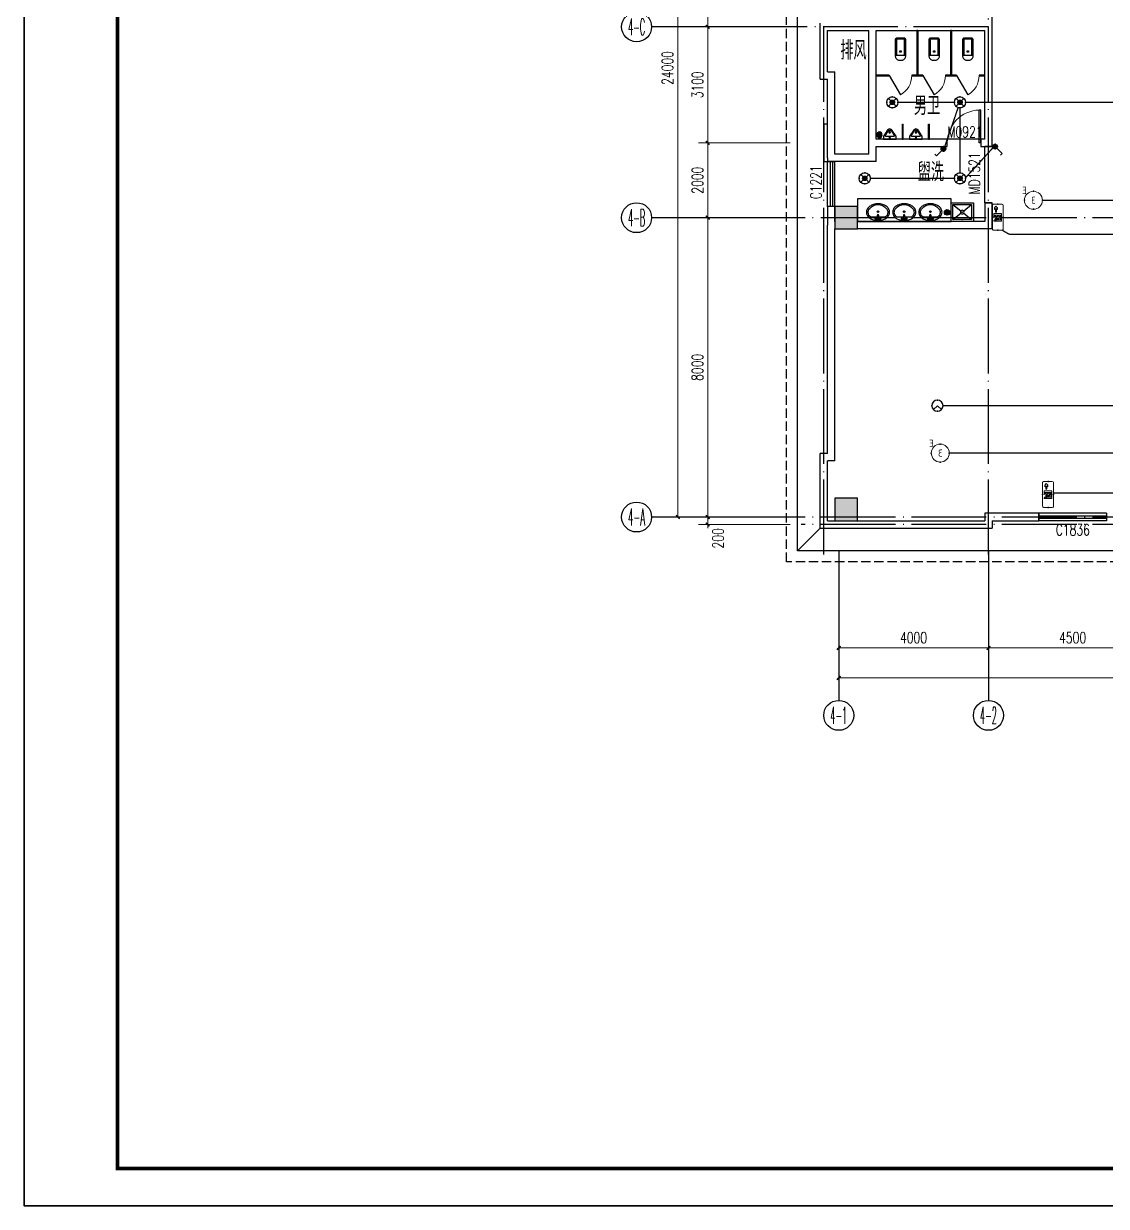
# Model space of a CAD drawing. Extents: x -124594 to 516503, y -3148 to 203159.
# Drawn here: x -2720 to 26208, y 76369 to 107976 of the extents above; entities that cross this region are included whole.
import ezdxf
from ezdxf.enums import TextEntityAlignment as Align

# ---------------------------------------------------------------- set-up
doc = ezdxf.new("R2010")
doc.units = 0
doc.header["$LTSCALE"] = 1000
doc.header["$MEASUREMENT"] = 0
doc.linetypes.add('DASH', pattern=[0.35, 0.25, -0.1])
doc.linetypes.add('DOTE', pattern=[2.42, 2, -0.2, 0.02, -0.2])
for name, color, linetype in [('AXIS', 3, 'Continuous'), ('AXIS_TEXT', 7, 'Continuous'), ('COLUMN', 9, 'Continuous'), ('EQUIP-消防', 3, 'Continuous'), ('EQUIP-照明', 3, 'Continuous'), ('J-AXIS-轴线', 1, 'DOTE'), ('J-DOOR-窗', 8, 'Continuous'), ('J-DOOR-门', 8, 'Continuous'), ('J-DRAN-地面及散水', 45, 'Continuous'), ('J-FLOR-洞口', 4, 'Continuous'), ('J-FURN-厨卫', 253, 'Continuous'), ('J-WALL-墙体', 2, 'Continuous'), ('LATRINE', 8, 'Continuous'), ('PUB_HATCH', 8, 'Continuous'), ('PUB_TEXT', 7, 'Continuous'), ('PUB_TITLE', 4, 'Continuous'), ('TEL_TEXT', 7, 'Continuous'), ('WINDOW_TEXT', 7, 'Continuous'), ('WIRE-应急', 1, 'DASH'), ('WIRE-照明', 1, 'Continuous'), ('打印框线', 7, 'Continuous'), ('标准打印框线2025-06-19-05-44', 7, 'Continuous'), ('装饰柱', 7, 'Continuous')]:
    doc.layers.add(name, color=color, linetype=linetype)
doc.layers.add('建筑底图', color=8, linetype='Continuous', lineweight=5)
doc.styles.add('_TCH_AXIS', font='COMPLEX', dxfattribs={"bigfont": 'GBCBIG'})
doc.styles.add('_TCH_DIM_T3', font='SIMPLEX', dxfattribs={"width": 0.705882, "bigfont": 'GBCBIG'})
doc.styles.add('_TCH_WINDOW', font='SIMPLEX', dxfattribs={"height": 3.5, "bigfont": 'GBCBIG'})
doc.styles.add('_TEL_ATTDEF', font='GBENOR', dxfattribs={"width": 0.8, "height": 3, "bigfont": 'GBCBIG'})
doc.styles.add('_TEL_DIM', font='SIMPLEX', dxfattribs={"width": 0.8, "height": 3.5, "bigfont": 'HZTXT'})
doc.styles.add('COMPLEX', font='COMPLEX')
doc.styles.add('HZ', font='simplex.shx', dxfattribs={"width": 0.7, "bigfont": 'hztxt.shx'})
doc.dimstyles.new('_TCH_ARCH&&100', dxfattribs={"dimtxt": 297.5, "dimasz": 100, "dimexe": 250, "dimexo": 300, "dimgap": 126.25, "dimtad": 1, "dimdec": 0, "dimzin": 0, "dimdsep": 46, "dimtxsty": '_TCH_DIM_T3', "dimblk": 'ARCHTICK', "dimcen": 0.09, "dimclrt": 7, "dimazin": 2, "dimtfac": 1, "dimtdec": 0, "dimtix": 1, "dimtmove": 2, "dimatfit": 3, "dimfxl": 1, "dimtolj": 1, "dimtzin": 0, "dimarcsym": 0})

# ---------------------------------------------------------------- blocks, each defined once
blk = doc.blocks.new('$DorLib2D$00000001')
for p, q in [((0.45, 0.975), (0.5, 0.975)), ((0.45, 0), (0.45, 0.975)), ((0.5, 0), (0.5, 0.975)), ((0.5, 0), (0.45, 0))]:
    blk.add_line(p, q)
at = {"lineweight": 13}
blk.add_arc((0.475, 0), 0.975, 91.4693, 180, dxfattribs=at)
blk = doc.blocks.new('$lvtry$00000221')
at = {"color": 0}
for p, q in [((-124, -91, 0), (-43, -216, 0)), ((-116, -76, 0), (116, -76, 0)), ((43, -216, 0), (124, -91, 0))]:
    blk.add_line(p, q, dxfattribs=at)
at = {"color": 0, "elevation": 0}
blk.add_lwpolyline([(69, -231, -0.57735), (-69, -231), (-162, -88, -0.145378), (-170, -61), (-170, 0), (170, 0), (170, -61, -0.145378), (162, -88)], format="xyb", close=True, dxfattribs=at)
at = {"color": 0}
for centre, radius in [((0, -177, 0), 20), ((0, -38, 0), 17.7)]:
    blk.add_circle(centre, radius, dxfattribs=at)
for centre, radius, start, end in [((-116, -86, 0), 10, 90, 213.0863), ((0, -191, 0), 50, 210, 330), ((116, -86, 0), 10, 326.9137, 90)]:
    blk.add_arc(centre, radius, start, end, dxfattribs=at)
for p in [(0, -38, 0), (0, -177, 0)]:
    blk.add_point(p, dxfattribs=at)
blk = doc.blocks.new('$lvtry$00000171')
for p, q in [((-74, 11), (-11, 74)), ((-70, -27), (27, 70)), ((-53, -53), (53, 53)), ((-27, -70), (70, 27)), ((11, -74), (74, -11))]:
    blk.add_line(p, q)
blk.add_circle((0, 0), 75)
blk.add_point((0, 0))
blk = doc.blocks.new('_AXISO')
blk.add_circle((0, 0), 0.5)
at = {"layer": 'AXIS_TEXT', "style": 'COMPLEX', "width": 1.041667}
blk.add_attdef('A', text='', height=0.56, dxfattribs=at).set_placement((-0.25, -0.28), (0.25, -0.28), align=Align.FIT)
blk = doc.blocks.new('$TCHSYS$WIN2D')
for p, q in [((-0.5, 0.5), (0.5, 0.5)), ((-0.5, 0.5), (-0.5, -0.5)), ((0.5, 0.5), (0.5, -0.5)), ((0.5, 0.167), (-0.5, 0.167)), ((0.5, -0.167), (-0.5, -0.167)), ((-0.5, -0.5), (0.5, -0.5))]:
    blk.add_line(p, q)
blk = doc.blocks.new('$lvtry$00000191')
at = {"color": 0}
for p, q in [((-250, -50, 0), (-39, -219, 0)), ((-250, -450, 0), (-39, -281, 0)), ((39, -219, 0), (250, -50, 0)), ((39, -281, 0), (250, -450, 0))]:
    blk.add_line(p, q, dxfattribs=at)
at = {"color": 0, "elevation": 0}
for points in [[(300, -500), (300, 0), (-300, 0), (-300, -500)], [(250, -450), (250, -50), (-250, -50), (-250, -450)]]:
    blk.add_lwpolyline(points, close=True, dxfattribs=at)
at = {"color": 0}
blk.add_circle((0, -250, 0), 50, dxfattribs=at)
for p in [(0, -50, 0), (0, -250, 0)]:
    blk.add_point(p, dxfattribs=at)
blk = doc.blocks.new('$lvtry$00000196')
at = {"color": 0}
for points in [[(219, -385, 0.106486), (289, -308, 0.130324), (310, -225, 0.130324), (289, -143, 0.106486), (219, -66, 0.084172), (123, -18, 0.073176), (0, 0, 0.073176), (-123, -18, 0.084172), (-219, -66, 0.106486), (-289, -143, 0.130324), (-310, -225, 0.130324), (-289, -308, 0.106486), (-219, -385, 0.084172), (-123, -433, 0.073176), (0, -451, 0.073176), (123, -433, 0.084172)], [(-22, -44), (-17, -142, 1), (21, -142), (26, -44, 0.493794)]]:
    blk.add_lwpolyline(points, format="xyb", close=True, dxfattribs=at)
for points in [[(-218, -329, -0.467303), (-199, -103, -0.154885), (-179, -96), (-17, -96, -0.154885)], [(21, -96), (183, -96, -0.154885), (203, -103, -0.467303), (222, -329, -0.210278), (2, -430, -0.210278), (-218, -329, -0.467303)]]:
    blk.add_lwpolyline(points, format="xyb", dxfattribs=at)
for points in [[(-52, -25), (56, -25)], [(-52, -78), (-20, -78)], [(24, -78), (56, -78)]]:
    blk.add_lwpolyline(points, dxfattribs=at)
for centre, radius in [((-52, -52), 19.4), ((-52, -52), 12.6), ((2, -241), 19.7), ((2, -241), 14.7), ((56, -52), 19.4), ((56, -52), 12.6)]:
    blk.add_circle(centre, radius, dxfattribs=at)
for centre, start, end in [((-52, -52), 90, 270), ((56, -52), 270, 90)]:
    blk.add_arc(centre, 26.5, start, end, dxfattribs=at)
for p in [(2, -62), (2, -241)]:
    blk.add_point(p, dxfattribs=at)
blk = doc.blocks.new('_ArchTick')
at = {"color": 0, "linetype": 'ByBlock', "const_width": 0.4}
blk.add_lwpolyline([(-0.5, -0.5), (0.5, 0.5)], dxfattribs=at)
blk = doc.blocks.new('*D120')
at = {"layer": 'AXIS', "color": 0, "lineweight": -2, "transparency": 16777216}
for p, q in [((19058, 93491), (19058, 90241)), ((65558, 93491), (65558, 90241)), ((19058, 90491), (65558, 90491))]:
    blk.add_line(p, q, dxfattribs=at)
at = {"layer": 'Defpoints', "color": 0, "transparency": 16777216}
for p in [(19058, 93791), (65558, 93791), (65558, 90491)]:
    blk.add_point(p, dxfattribs=at)
at = {"layer": 'AXIS', "color": 0, "lineweight": -2, "transparency": 16777216, "xscale": 100, "yscale": 100, "zscale": 100, "rotation": 180}
blk.add_blockref('_ArchTick', (19058, 90491), dxfattribs=at)
at = {"layer": 'AXIS', "color": 0, "lineweight": -2, "transparency": 16777216, "xscale": 100, "yscale": 100, "zscale": 100}
blk.add_blockref('_ArchTick', (65558, 90491), dxfattribs=at)
at = {"layer": 'AXIS', "color": 7, "transparency": 16777216, "insert": (42308, 90766), "char_height": 297.5, "attachment_point": 5, "style": '_TCH_DIM_T3'}
blk.add_mtext('\\A1;46500', dxfattribs=at)
blk = doc.blocks.new('*D127')
at = {"layer": 'AXIS', "color": 0, "lineweight": -2, "transparency": 16777216}
for p, q in [((23058, 93491), (23058, 91041)), ((27558, 93491), (27558, 91041)), ((23058, 91291), (27558, 91291))]:
    blk.add_line(p, q, dxfattribs=at)
at = {"layer": 'Defpoints', "color": 0, "transparency": 16777216}
for p in [(23058, 93791), (27558, 93791), (27558, 91291)]:
    blk.add_point(p, dxfattribs=at)
at = {"layer": 'AXIS', "color": 0, "lineweight": -2, "transparency": 16777216, "xscale": 100, "yscale": 100, "zscale": 100, "rotation": 180}
blk.add_blockref('_ArchTick', (23058, 91291), dxfattribs=at)
at = {"layer": 'AXIS', "color": 0, "lineweight": -2, "transparency": 16777216, "xscale": 100, "yscale": 100, "zscale": 100}
blk.add_blockref('_ArchTick', (27558, 91291), dxfattribs=at)
at = {"layer": 'AXIS', "color": 7, "transparency": 16777216, "insert": (25308, 91566), "char_height": 297.5, "attachment_point": 5, "style": '_TCH_DIM_T3'}
blk.add_mtext('\\A1;4500', dxfattribs=at)
blk = doc.blocks.new('*D128')
at = {"layer": 'AXIS', "color": 0, "lineweight": -2, "transparency": 16777216}
for p, q in [((19058, 93491), (19058, 91041)), ((23058, 93491), (23058, 91041)), ((19058, 91291), (23058, 91291))]:
    blk.add_line(p, q, dxfattribs=at)
at = {"layer": 'Defpoints', "color": 0, "transparency": 16777216}
for p in [(19058, 93791), (23058, 93791), (23058, 91291)]:
    blk.add_point(p, dxfattribs=at)
at = {"layer": 'AXIS', "color": 0, "lineweight": -2, "transparency": 16777216, "xscale": 100, "yscale": 100, "zscale": 100, "rotation": 180}
blk.add_blockref('_ArchTick', (19058, 91291), dxfattribs=at)
at = {"layer": 'AXIS', "color": 0, "lineweight": -2, "transparency": 16777216, "xscale": 100, "yscale": 100, "zscale": 100}
blk.add_blockref('_ArchTick', (23058, 91291), dxfattribs=at)
at = {"layer": 'AXIS', "color": 7, "transparency": 16777216, "insert": (21058, 91566), "char_height": 297.5, "attachment_point": 5, "style": '_TCH_DIM_T3'}
blk.add_mtext('\\A1;4000', dxfattribs=at)
blk = doc.blocks.new('*D145')
at = {"layer": 'AXIS', "color": 0, "lineweight": -2, "transparency": 16777216}
for p, q in [((17758, 118791), (14508, 118791)), ((14758, 94791), (14758, 118791)), ((17758, 94791), (14508, 94791))]:
    blk.add_line(p, q, dxfattribs=at)
at = {"layer": 'Defpoints', "color": 0, "transparency": 16777216}
for p in [(14758, 118791), (18058, 118791), (18058, 94791)]:
    blk.add_point(p, dxfattribs=at)
at = {"layer": 'AXIS', "color": 0, "lineweight": -2, "transparency": 16777216, "xscale": 100, "yscale": 100, "zscale": 100}
for p, rotation in [((14758, 118791), 90), ((14758, 94791), 270)]:
    blk.add_blockref('_ArchTick', p, dxfattribs=dict(at, rotation=rotation))
at = {"layer": 'AXIS', "color": 7, "transparency": 16777216, "insert": (14483, 106791), "char_height": 297.5, "attachment_point": 5, "rotation": 90, "style": '_TCH_DIM_T3'}
blk.add_mtext('\\A1;24000', dxfattribs=at)
blk = doc.blocks.new('*D146')
at = {"layer": 'AXIS', "color": 0, "lineweight": -2, "transparency": 16777216}
for p, q in [((15558, 94791), (15558, 94891)), ((17758, 94791), (15308, 94791)), ((17758, 94591), (15308, 94591)), ((15558, 94591), (15558, 94791)), ((15558, 94591), (15558, 94491))]:
    blk.add_line(p, q, dxfattribs=at)
at = {"layer": 'Defpoints', "color": 0, "transparency": 16777216}
for p in [(15558, 94791), (18058, 94791), (18058, 94591)]:
    blk.add_point(p, dxfattribs=at)
at = {"layer": 'AXIS', "color": 0, "lineweight": -2, "transparency": 16777216, "xscale": 100, "yscale": 100, "zscale": 100}
for p, rotation in [((15558, 94791), 270), ((15558, 94591), 90)]:
    blk.add_blockref('_ArchTick', p, dxfattribs=dict(at, rotation=rotation))
at = {"layer": 'AXIS', "color": 7, "transparency": 16777216, "insert": (15833, 94221), "char_height": 297.5, "attachment_point": 5, "rotation": 90, "style": '_TCH_DIM_T3'}
blk.add_mtext('\\A1;200', dxfattribs=at)
blk = doc.blocks.new('*D147')
at = {"layer": 'AXIS', "color": 0, "lineweight": -2, "transparency": 16777216}
for p, q in [((17758, 102791), (15308, 102791)), ((15558, 94791), (15558, 102791)), ((17758, 94791), (15308, 94791))]:
    blk.add_line(p, q, dxfattribs=at)
at = {"layer": 'Defpoints', "color": 0, "transparency": 16777216}
for p in [(15558, 102791), (18058, 102791), (18058, 94791)]:
    blk.add_point(p, dxfattribs=at)
at = {"layer": 'AXIS', "color": 0, "lineweight": -2, "transparency": 16777216, "xscale": 100, "yscale": 100, "zscale": 100}
for p, rotation in [((15558, 102791), 90), ((15558, 94791), 270)]:
    blk.add_blockref('_ArchTick', p, dxfattribs=dict(at, rotation=rotation))
at = {"layer": 'AXIS', "color": 7, "transparency": 16777216, "insert": (15283, 98791), "char_height": 297.5, "attachment_point": 5, "rotation": 90, "style": '_TCH_DIM_T3'}
blk.add_mtext('\\A1;8000', dxfattribs=at)
blk = doc.blocks.new('*D148')
at = {"layer": 'AXIS', "color": 0, "lineweight": -2, "transparency": 16777216}
for p, q in [((17758, 104791), (15308, 104791)), ((15558, 102791), (15558, 104791)), ((17758, 102791), (15308, 102791))]:
    blk.add_line(p, q, dxfattribs=at)
at = {"layer": 'Defpoints', "color": 0, "transparency": 16777216}
for p in [(15558, 104791), (18058, 104791), (18058, 102791)]:
    blk.add_point(p, dxfattribs=at)
at = {"layer": 'AXIS', "color": 0, "lineweight": -2, "transparency": 16777216, "xscale": 100, "yscale": 100, "zscale": 100}
for p, rotation in [((15558, 104791), 90), ((15558, 102791), 270)]:
    blk.add_blockref('_ArchTick', p, dxfattribs=dict(at, rotation=rotation))
at = {"layer": 'AXIS', "color": 7, "transparency": 16777216, "insert": (15283, 103791), "char_height": 297.5, "attachment_point": 5, "rotation": 90, "style": '_TCH_DIM_T3'}
blk.add_mtext('\\A1;2000', dxfattribs=at)
blk = doc.blocks.new('*D149')
at = {"layer": 'AXIS', "color": 0, "lineweight": -2, "transparency": 16777216}
for p, q in [((17758, 107891), (15308, 107891)), ((15558, 104791), (15558, 107891)), ((17758, 104791), (15308, 104791))]:
    blk.add_line(p, q, dxfattribs=at)
at = {"layer": 'Defpoints', "color": 0, "transparency": 16777216}
for p in [(15558, 107891), (18058, 107891), (18058, 104791)]:
    blk.add_point(p, dxfattribs=at)
at = {"layer": 'AXIS', "color": 0, "lineweight": -2, "transparency": 16777216, "xscale": 100, "yscale": 100, "zscale": 100}
for p, rotation in [((15558, 107891), 90), ((15558, 104791), 270)]:
    blk.add_blockref('_ArchTick', p, dxfattribs=dict(at, rotation=rotation))
at = {"layer": 'AXIS', "color": 7, "transparency": 16777216, "insert": (15283, 106341), "char_height": 297.5, "attachment_point": 5, "rotation": 90, "style": '_TCH_DIM_T3'}
blk.add_mtext('\\A1;3100', dxfattribs=at)
blk = doc.blocks.new('*D150')
at = {"layer": 'AXIS', "color": 0, "lineweight": -2, "transparency": 16777216}
for p, q in [((17758, 110791), (15308, 110791)), ((15558, 107891), (15558, 110791)), ((17758, 107891), (15308, 107891))]:
    blk.add_line(p, q, dxfattribs=at)
at = {"layer": 'Defpoints', "color": 0, "transparency": 16777216}
for p in [(15558, 110791), (18058, 110791), (18058, 107891)]:
    blk.add_point(p, dxfattribs=at)
at = {"layer": 'AXIS', "color": 0, "lineweight": -2, "transparency": 16777216, "xscale": 100, "yscale": 100, "zscale": 100}
for p, rotation in [((15558, 110791), 90), ((15558, 107891), 270)]:
    blk.add_blockref('_ArchTick', p, dxfattribs=dict(at, rotation=rotation))
at = {"layer": 'AXIS', "color": 7, "transparency": 16777216, "insert": (15283, 109341), "char_height": 297.5, "attachment_point": 5, "rotation": 90, "style": '_TCH_DIM_T3'}
blk.add_mtext('\\A1;2900', dxfattribs=at)
blk = doc.blocks.new('_FZH')
blk.add_lwpolyline([(-0.5, -0.5), (0.5, -0.5), (0.5, 0.5), (-0.5, 0.5)], close=True)
at = {"layer": 'PUB_HATCH'}
blk.add_solid([(-0.5, -0.5), (0.5, -0.5), (-0.5, 0.5), (0.5, 0.5)], dxfattribs=at)
blk = doc.blocks.new('$lvtry$00000202')
at = {"color": 0}
for p, q in [((-110, -40, 0), (-110, -470, 0)), ((100, -30, 0), (-100, -30, 0)), ((110, -470, 0), (110, -40, 0)), ((140, -470, 0), (-140, -470, 0))]:
    blk.add_line(p, q, dxfattribs=at)
at = {"color": 0, "elevation": 0}
blk.add_lwpolyline([(140, -40, 0.414214), (100, 0), (-100, 0, 0.414214), (-140, -40), (-140, -480, 0.414214), (-30, -590), (30, -590, 0.414214), (140, -480)], format="xyb", close=True, dxfattribs=at)
at = {"color": 0}
blk.add_circle((0, -359, 0), 20, dxfattribs=at)
for centre, start, end in [((-100, -40, 0), 90, 180), ((100, -40, 0), 0, 90)]:
    blk.add_arc(centre, 10, start, end, dxfattribs=at)
for p in [(0, 0, 0), (0, -359, 0)]:
    blk.add_point(p, dxfattribs=at)
blk = doc.blocks.new('$TCHSYS$APDOOR2D')
blk.add_line((0.5, 0), (0, 0.866))
at = {"lineweight": 13}
blk.add_arc((0.5, 0), 1, 120, 180, dxfattribs=at)
blk = doc.blocks.new('$equip_U$00000139(cyquan-PC)')
at = {"lineweight": 0}
blk.add_lwpolyline([(-0.5, 0, 1), (0.5, 0, 1), (-0.5, 0, 0.911406)], format="xyb", dxfattribs=at)
for p in [(-0.5, 0), (0, 0.5), (0.5, 0), (0, -0.5)]:
    blk.add_point(p)
at = {"color": 7, "lineweight": 0, "style": '_TEL_DIM'}
blk.add_attdef('E', text='', height=0.4, dxfattribs=at).set_placement((0.497, 0.549), align=Align.MIDDLE_CENTER)
at = {"color": 7, "style": '_TEL_DIM'}
blk.add_attdef('$TEXT$', text='', height=0.4, dxfattribs=at).set_placement((0, 0), align=Align.MIDDLE_CENTER)
at = {"color": 7, "style": '_TEL_DIM', "flags": 1}
for tag in ['A', 'REMARK']:
    blk.add_attdef(tag, text='', height=0.00002, dxfattribs=at).set_placement((0, 0), align=Align.MIDDLE_CENTER)
blk = doc.blocks.new('$equip_U$00000081(OW7S4Z35Z8O8O2W)')
ref = blk.add_blockref('$equip_U$00000139(cyquan-PC)', (0, 0), dxfattribs=dict(xscale=1.59999999999984, yscale=1.59999999999984, zscale=1.59999999999984))
ref.add_attrib('E', 'E', dxfattribs={"color": 7, "lineweight": 0, "height": 0.64, "style": '_TEL_ATTDEF'}).set_placement((0.8, 0.88), align=Align.MIDDLE_CENTER)
ref.add_attrib('$TEXT$', '3', dxfattribs={"color": 7, "height": 0.64, "style": '_TEL_ATTDEF'}).set_placement((0, 0), align=Align.MIDDLE_CENTER)
at = {"color": 7, "style": '_TEL_DIM', "flags": 1}
blk.add_attdef('A', text='', height=0.0000333, dxfattribs=at).set_placement((0, 0), align=Align.MIDDLE_CENTER)
blk = doc.blocks.new('$equip_U$00000090(cyquan-PC)')
at = {"lineweight": 0}
blk.add_lwpolyline([(-0.658, 0), (0.658, 0, 0.414214), (0.72, 0.062), (0.72, 0.538, 0.414213), (0.658, 0.6), (-0.658, 0.6, 0.414214), (-0.72, 0.538, 0), (-0.72, 0.062, 0.414245), (-0.658, 0, 18481.445439)], format="xyb", dxfattribs=at)
for points in [[(-0.22, 0.08), (-0.204, 0.08), (-0.145, 0.122), (-0.145, 0.172), (-0.153, 0.172, -1), (-0.153, 0.231), (-0.145, 0.231), (-0.145, 0.499, 0.414214), (-0.147, 0.501), (-0.22, 0.501)], [(0.104, 0.325, 0.414214), (0.102, 0.327), (0.075, 0.327), (0.034, 0.375, 0.221695), (0.018, 0.383), (-0.073, 0.383, 0.235469), (-0.08, 0.379), (-0.132, 0.31, 1), (-0.098, 0.286), (-0.057, 0.341), (-0.046, 0.341, -0.542956), (-0.042, 0.335), (-0.07, 0.271, 0.096289), (-0.073, 0.258), (-0.074, 0.223), (-0.153, 0.223, 1), (-0.153, 0.181), (-0.05, 0.181, 0.404026), (-0.029, 0.201), (-0.027, 0.258, -0.774283), (-0.023, 0.259), (0.039, 0.138, 1), (0.08, 0.159), (0.019, 0.279), (0.031, 0.308, -0.554309), (0.038, 0.309), (0.057, 0.287, 0.221695), (0.062, 0.285), (0.102, 0.285, 0.414214), (0.104, 0.287)], [(0.102, 0.459, 0.414214), (0.104, 0.461), (0.104, 0.499, 0.414214), (0.102, 0.501), (-0.138, 0.501, 0.414214), (-0.14, 0.499), (-0.14, 0.461, 0.414214), (-0.138, 0.459)], [(-0.01, 0.08), (0.055, 0.08, 0.912194), (0.025, 0.109)], [(0.108, 0.499), (0.108, 0.122), (0.066, 0.08), (0.201, 0.08), (0.201, 0.501), (0.11, 0.501, 0.414214)], [(0.519, 0.119), (0.618, 0.201), (0.519, 0.284), (0.423, 0.284), (0.484, 0.233, -0.700208), (0.483, 0.229), (0.287, 0.229), (0.287, 0.174), (0.483, 0.174, -0.700208), (0.484, 0.17), (0.423, 0.119)]]:
    blk.add_lwpolyline(points, format="xyb", close=True, dxfattribs=at)
blk.add_circle((0.024, 0.421), 0.0295, dxfattribs=at)
for p in [(-0.72, 0.3), (0, 0.6), (0, 0), (0.72, 0.3)]:
    blk.add_point(p)
at = {"color": 7, "style": '_TEL_DIM', "flags": 1}
for tag in ['A', 'REMARK']:
    blk.add_attdef(tag, text='', height=0.00002, dxfattribs=at).set_placement((0, 0), align=Align.MIDDLE_CENTER)
blk = doc.blocks.new('$equip_U$00000079(OW7S4Z35Z8O8O2W)')
at = {"xscale": -1.59999999999984, "yscale": 1.59999999999984, "zscale": 1.59999999999984}
blk.add_blockref('$equip_U$00000090(cyquan-PC)', (0, 0), dxfattribs=at)
at = {"color": 7, "style": '_TEL_DIM', "flags": 1}
blk.add_attdef('A', text='', height=0.0000333, dxfattribs=at).set_placement((0, 0), align=Align.MIDDLE_CENTER)
blk = doc.blocks.new('$equip$00002828')
for p, q in [((0.35, 0.35), (-0.35, -0.35)), ((-0.35, 0.35), (0.35, -0.35))]:
    blk.add_line(p, q)
at = {"const_width": 0.0667}
blk.add_lwpolyline([(0.5, 0, -1), (-0.5, 0, -1), (0.5, 0, 1)], format="xyb", dxfattribs=at)
for radius in [0.5, 0.2]:
    blk.add_circle((0, 0), radius)
for p in [(-0.5, 0), (0, 0.5), (0.5, 0), (0, -0.5)]:
    blk.add_point(p)
for points in [[(-0.17, 0.1), (0.17, 0.1), (-0.2, 0), (0.2, 0)], [(-0.17, -0.1), (0.17, -0.1), (-0.2, 0), (0.2, 0)], [(-0.1, 0.17), (0.1, 0.17), (-0.17, 0.1), (0.17, 0.1)], [(0, 0.2), (0, 0.2), (-0.1, 0.17), (0.1, 0.17)], [(-0.1, -0.17), (0.1, -0.17), (-0.17, -0.1), (0.17, -0.1)], [(0, -0.2), (0, -0.2), (-0.1, -0.17), (0.1, -0.17)]]:
    blk.add_solid(points)
at = {"color": 7, "style": '_TEL_DIM', "flags": 1}
for tag in ['A', 'REMARK']:
    blk.add_attdef(tag, text='', height=0.00002, dxfattribs=at).set_placement((0, 0), align=Align.MIDDLE_CENTER)
blk = doc.blocks.new('$equip$00001962')
for p, q in [((0.15, 0.36), (0.63, 0.83)), ((0.63, 0.83), (0.77, 0.69))]:
    blk.add_line(p, q)
blk.add_circle((0, 0.21), 0.208)
for p in [(-0.21, 0.21), (0, 0.42), (0, 0), (0.21, 0.21)]:
    blk.add_point(p)
for points in [[(-0.18, 0.31), (0.18, 0.31), (-0.21, 0.21), (0.21, 0.21)], [(-0.18, 0.1), (0.18, 0.1), (-0.21, 0.21), (0.21, 0.21)], [(-0.1, 0.39), (0.1, 0.39), (-0.18, 0.31), (0.18, 0.31)], [(-0.1, 0.03), (0.1, 0.03), (-0.18, 0.1), (0.18, 0.1)], [(0, 0.42), (0, 0.42), (-0.1, 0.39), (0.1, 0.39)], [(0, 0), (0, 0), (-0.1, 0.03), (0.1, 0.03)]]:
    blk.add_solid(points)
at = {"layer": 'TEL_TEXT', "style": '_TEL_DIM', "flags": 1}
blk.add_attdef('A', text='', height=0.00002, dxfattribs=at).set_placement((0, 0), align=Align.MIDDLE_CENTER)
blk = doc.blocks.new('$equip$00002831')
for q in [(-0.35, -0.35), (0.35, -0.35)]:
    blk.add_line((0, 0), q)
at = {"const_width": 0.0667}
blk.add_lwpolyline([(0.5, 0, 1), (-0.5, 0, 1), (0.5, 0, -2.700563)], format="xyb", dxfattribs=at)
blk.add_circle((0, 0), 0.5)
for p in [(-0.5, 0), (0, 0.5), (0.5, 0), (0, -0.5)]:
    blk.add_point(p)
at = {"color": 7, "style": '_TEL_DIM', "flags": 1}
for tag in ['A', 'REMARK']:
    blk.add_attdef(tag, text='', height=0.00002, dxfattribs=at).set_placement((0, 0), align=Align.MIDDLE_CENTER)
blk = doc.blocks.new('DFDFFSDVG')
at = {"layer": 'AXIS', "color": 8}
for p, q in [((18058.3, 107890.8), (14058.3, 107890.8)), ((18058.3, 102790.8), (14058.3, 102790.8)), ((18058.3, 94790.8), (14058.3, 94790.8)), ((19058.3, 93890.8), (19058.3, 89890.8)), ((23058.3, 93890.8), (23058.3, 89890.8))]:
    blk.add_line(p, q, dxfattribs=at)
at = {"layer": 'J-AXIS-轴线', "color": 8}
for p, q in [((23058.3, 93790.8), (23058.3, 119790.8)), ((23058.3, 107890.8), (18058.3, 107890.8)), ((18658.3, 93790.8), (18658.3, 107890.8)), ((66558.3, 102790.8), (18058.3, 102790.8)), ((66558.3, 94790.8), (18058.3, 94790.8)), ((66558.3, 94590.8), (18058.3, 94590.8))]:
    blk.add_line(p, q, dxfattribs=at)
at = {"layer": 'J-DOOR-门', "color": 8}
blk.add_line((22858.3, 104890.8), (21958.3, 104890.8), dxfattribs=at)
at = {"layer": 'J-DRAN-地面及散水', "color": 8, "linetype": 'DASH'}
blk.add_lwpolyline([(67158.3, 119990.8), (67158.3, 93590.8), (17658.3, 93590.8), (17658.3, 119990.8)], dxfattribs=at)
at = {"layer": 'J-DRAN-地面及散水', "color": 8}
for points in [[(66858.3, 119690.8), (66858.3, 93890.8), (17958.3, 93890.8), (17958.3, 119690.8)], [(17958.3, 93890.8), (18558.3, 94490.8)]]:
    blk.add_lwpolyline(points, dxfattribs=at)
at = {"layer": 'J-FLOR-洞口', "color": 8, "linetype": 'DASH'}
for p, q in [((23158.3, 104690.8), (22958.3, 104690.8)), ((22958.3, 103190.8), (23158.3, 103190.8))]:
    blk.add_line(p, q, dxfattribs=at)
at = {"layer": 'J-FLOR-洞口', "color": 8}
blk.add_line((22958.3, 103190.8), (22958.3, 104690.8), dxfattribs=at)
at = {"layer": 'J-FURN-厨卫', "color": 8}
blk.add_lwpolyline([(19558.3, 102690.8), (22058.3, 102690.8), (22058.3, 103290.8), (19558.3, 103290.8)], close=True, dxfattribs=at)
at = {"layer": 'J-WALL-墙体', "color": 8}
for p, q in [((23158.3, 107890.8), (23158.3, 108315.8)), ((18558.3, 106490.8), (18558.3, 107990.8)), ((18758.3, 107790.8), (19058.3, 107790.8)), ((18758.3, 106690.8), (18758.3, 107790.8)), ((19058.3, 107790.8), (19858.3, 107790.8)), ((19858.3, 104790.8), (19858.3, 107790.8)), ((20058.3, 104890.8), (20058.3, 107790.8)), ((20058.3, 107790.8), (22958.3, 107790.8)), ((22958.3, 104890.8), (22958.3, 107790.8)), ((23158.3, 104790.8), (23158.3, 107890.8)), ((18758.3, 106690.8), (18958.3, 106690.8)), ((18958.3, 104490.8), (18958.3, 106690.8)), ((18558.3, 106490.8), (18758.3, 106490.8)), ((18758.3, 104390.8), (18758.3, 106490.8)), ((19858.3, 104490.8), (19858.3, 104790.8)), ((21958.3, 104890.8), (20058.3, 104890.8)), ((20058.3, 104690.8), (21958.3, 104690.8)), ((20058.3, 104290.8), (20058.3, 104690.8)), ((21958.3, 104690.8), (21958.3, 104890.8)), ((22958.3, 104890.8), (22858.3, 104890.8)), ((22858.3, 104890.8), (22858.3, 104690.8)), ((22858.3, 104690.8), (22958.3, 104690.8)), ((22958.3, 104690.8), (23158.3, 104690.8)), ((23158.3, 104690.8), (23158.3, 104790.8)), ((18758.3, 104390.8), (18758.3, 104290.8)), ((19858.3, 104490.8), (18958.3, 104490.8)), ((18758.3, 104290.8), (18958.3, 104290.8)), ((20058.3, 104290.8), (18958.3, 104290.8)), ((18958.3, 103090.8), (18758.3, 103090.8)), ((18758.3, 103090.8), (18758.3, 102590.8)), ((18958.3, 102690.8), (18958.3, 103090.8)), ((23158.3, 103190.8), (22958.3, 103190.8)), ((22958.3, 103190.8), (22958.3, 102690.8)), ((23158.3, 102490.8), (23158.3, 103190.8)), ((18758.3, 96490.8), (18758.3, 102590.8)), ((18958.3, 96290.8), (18958.3, 102490.8)), ((22958.3, 102690.8), (19558.3, 102690.8)), ((23158.3, 102490.8), (19558.3, 102490.8)), ((18758.3, 96490.8), (18558.3, 96490.8)), ((18558.3, 94490.8), (18558.3, 96490.8)), ((18958.3, 96290.8), (18758.3, 96290.8)), ((18758.3, 94690.8), (18758.3, 96290.8)), ((22958.3, 94890.8), (22958.3, 94690.8)), ((24408.3, 94890.8), (22958.3, 94890.8)), ((24408.3, 94690.8), (24408.3, 94890.8)), ((18758.3, 94690.8), (22958.3, 94690.8)), ((23158.3, 94690.8), (23158.3, 94490.8)), ((23158.3, 94690.8), (24408.3, 94690.8)), ((18558.3, 94490.8), (23158.3, 94490.8))]:
    blk.add_line(p, q, dxfattribs=at)
at = {"layer": 'LATRINE'}
for p, q in [((21145.8, 107790.8), (21145.8, 106603.3)), ((21170.8, 107790.8), (21145.8, 107790.8)), ((21170.8, 107790.8), (21170.8, 106603.3)), ((22045.8, 107790.8), (22045.8, 106603.3)), ((22070.8, 107790.8), (22045.8, 107790.8)), ((22070.8, 107790.8), (22070.8, 106603.3)), ((20408.3, 106603.3), (20058.3, 106603.3)), ((20058.3, 106603.3), (20058.3, 106578.3)), ((20058.3, 106578.3), (20408.3, 106578.3)), ((20408.3, 106578.3), (20408.3, 106603.3)), ((21145.8, 106603.3), (21008.3, 106603.3)), ((21008.3, 106603.3), (21008.3, 106578.3)), ((21008.3, 106578.3), (21158.3, 106578.3)), ((21158.3, 106578.3), (21308.3, 106578.3)), ((21308.3, 106603.3), (21170.8, 106603.3)), ((21308.3, 106578.3), (21308.3, 106603.3)), ((22045.8, 106603.3), (21908.3, 106603.3)), ((21908.3, 106603.3), (21908.3, 106578.3)), ((21908.3, 106578.3), (22058.3, 106578.3)), ((22058.3, 106578.3), (22208.3, 106578.3)), ((22208.3, 106603.3), (22070.8, 106603.3)), ((22208.3, 106578.3), (22208.3, 106603.3)), ((22958.3, 106603.3), (22808.3, 106603.3)), ((22808.3, 106603.3), (22808.3, 106578.3)), ((22808.3, 106578.3), (22958.3, 106578.3)), ((22958.3, 106578.3), (22958.3, 106603.3))]:
    blk.add_line(p, q, dxfattribs=at)
at = {"layer": 'LATRINE', "color": 8}
for p, q in [((20758.3, 104890.8), (20758.3, 105290.8)), ((20758.3, 105290.8), (20783.3, 105290.8)), ((20783.3, 104890.8), (20783.3, 105290.8)), ((21458.3, 104890.8), (21458.3, 105290.8)), ((21458.3, 105290.8), (21483.3, 105290.8)), ((21483.3, 104890.8), (21483.3, 105290.8)), ((20758.3, 104890.8), (20783.3, 104890.8)), ((21458.3, 104890.8), (21483.3, 104890.8))]:
    blk.add_line(p, q, dxfattribs=at)
at = {"layer": '装饰柱', "color": 8}
blk.add_lwpolyline([(18758.3, 105290.8), (18658.3, 105290.8), (18658.3, 104290.8), (18758.3, 104290.8)], dxfattribs=at)
at = {"layer": 'AXIS', "color": 8}
ref = blk.add_blockref('_AXISO', (13658.3, 107890.8), dxfattribs=dict(at, xscale=800, yscale=800, zscale=800))
ref.add_attrib('A', '4-C', dxfattribs={"layer": 'AXIS_TEXT', "color": 8, "height": 452.55, "style": '_TCH_AXIS', "width": 0.33871}).set_placement((13432.1, 107664.5), (13884.6, 107664.5), align=Align.FIT)
ref = blk.add_blockref('_AXISO', (13658.3, 102790.8), dxfattribs=dict(at, xscale=800, yscale=800, zscale=800))
ref.add_attrib('A', '4-B', dxfattribs={"layer": 'AXIS_TEXT', "color": 8, "height": 452.55, "style": '_TCH_AXIS', "width": 0.328125}).set_placement((13432.1, 102564.5), (13884.6, 102564.5), align=Align.FIT)
ref = blk.add_blockref('_AXISO', (13658.3, 94790.8), dxfattribs=dict(at, xscale=800, yscale=800, zscale=800))
ref.add_attrib('A', '4-A', dxfattribs={"layer": 'AXIS_TEXT', "color": 8, "height": 452.55, "style": '_TCH_AXIS', "width": 0.323077}).set_placement((13432.1, 94564.5), (13884.6, 94564.5), align=Align.FIT)
ref = blk.add_blockref('_AXISO', (19058.3, 89490.8), dxfattribs=dict(at, xscale=800, yscale=800, zscale=800))
ref.add_attrib('A', '4-1', dxfattribs={"layer": 'AXIS_TEXT', "color": 8, "height": 452.55, "style": '_TCH_AXIS', "width": 0.375}).set_placement((18832.1, 89264.5), (19284.6, 89264.5), align=Align.FIT)
ref = blk.add_blockref('_AXISO', (23058.3, 89490.8), dxfattribs=dict(at, xscale=800, yscale=800, zscale=800))
ref.add_attrib('A', '4-2', dxfattribs={"layer": 'AXIS_TEXT', "color": 8, "height": 452.55, "style": '_TCH_AXIS', "width": 0.344262}).set_placement((22832.1, 89264.5), (23284.6, 89264.5), align=Align.FIT)
at = {"layer": 'COLUMN', "color": 8, "xscale": 600, "yscale": 600, "zscale": 600, "rotation": 90}
for p in [(19258.3, 102790.8), (19258.3, 94990.8)]:
    blk.add_blockref('_FZH', p, dxfattribs=at)
at = {"layer": 'J-DOOR-窗', "color": 8}
ref = blk.add_blockref('$TCHSYS$WIN2D', (18858.3, 103690.8), dxfattribs=dict(at, xscale=1200, yscale=-200, zscale=200, rotation=90))
ref.add_attrib('A', 'C1221', (18598.7, 103280.8), dxfattribs={"layer": 'WINDOW_TEXT', "color": 8, "height": 297.5, "rotation": 90, "style": '_TCH_WINDOW', "width": 0.705882})
ref = blk.add_blockref('$TCHSYS$WIN2D', (25308.3, 94790.8), dxfattribs=dict(at, xscale=-1800, yscale=200, zscale=200))
ref.add_attrib('A', 'C1836', (24858.3, 94300.4), dxfattribs={"layer": 'WINDOW_TEXT', "color": 8, "height": 297.5, "style": '_TCH_WINDOW', "width": 0.705882})
at = {"layer": 'J-DOOR-门', "color": 8}
ref = blk.add_blockref('$DorLib2D$00000001', (22408.3, 104790.8), dxfattribs=dict(at, xscale=-900, yscale=-900, zscale=200, rotation=180))
ref.add_attrib('A', 'M0921', (21963.3, 104934), dxfattribs={"layer": 'WINDOW_TEXT', "color": 8, "height": 297.5, "style": '_TCH_WINDOW', "width": 0.705882})
at = {"layer": 'J-FURN-厨卫'}
for p in [(20708.3, 107590.8), (21608.3, 107590.8), (22508.3, 107590.8)]:
    blk.add_blockref('$lvtry$00000202', p, dxfattribs=at)
at = {"layer": 'J-FURN-厨卫', "color": 8, "yscale": -1, "rotation": 180}
blk.add_blockref('$lvtry$00000171', (20144.6, 105005.7), dxfattribs=at)
at = {"layer": 'J-FURN-厨卫', "color": 8, "yscale": -1}
for name, p in [('$lvtry$00000221', (20420.8, 104890.8)), ('$lvtry$00000221', (21120.8, 104890.8)), ('$lvtry$00000191', (22358.3, 102690.8))]:
    blk.add_blockref(name, p, dxfattribs=at)
at = {"layer": 'J-FURN-厨卫', "color": 8, "rotation": 180}
for p in [(20108.3, 102710.8), (20808.3, 102710.8), (21508.3, 102710.8)]:
    blk.add_blockref('$lvtry$00000196', p, dxfattribs=at)
at = {"layer": 'J-FURN-厨卫', "color": 8}
blk.add_blockref('$lvtry$00000171', (21955.5, 102933), dxfattribs=at)
at = {"layer": 'LATRINE', "xscale": 600, "yscale": 600, "zscale": 25, "rotation": 180}
for p in [(20708.3, 106590.8), (21608.3, 106590.8), (22508.3, 106590.8)]:
    blk.add_blockref('$TCHSYS$APDOOR2D', p, dxfattribs=at)
at = {"layer": 'PUB_TEXT', "color": 8, "style": 'HZ', "width": 0.7}
for s, p in [('排风', (19102.5, 107014.5)), ('男卫', (21068.1, 105535.1)), ('盥洗', (21170.6, 103760.9))]:
    blk.add_text(s, height=500, dxfattribs=at).set_placement(p)
at = {"layer": 'WINDOW_TEXT', "color": 8, "style": '_TCH_WINDOW', "width": 0.705882}
blk.add_text('MD1521', height=297.5, rotation=90, dxfattribs=at).set_placement((22832.1, 103410.8))
at = {"layer": 'AXIS', "color": 8}
for p1, p2, distance, picture, middle in [((18058.3, 94790.8), (18058.3, 118790.8), 3300, '*D145', (14483.3, 106790.8)), ((18058.3, 107890.8), (18058.3, 110790.8), 2500, '*D150', (15283.3, 109340.8)), ((18058.3, 104790.8), (18058.3, 107890.8), 2500, '*D149', (15283.3, 106340.8)), ((18058.3, 102790.8), (18058.3, 104790.8), 2500, '*D148', (15283.3, 103790.8)), ((18058.3, 94790.8), (18058.3, 102790.8), 2500, '*D147', (15283.3, 98790.8)), ((19058.3, 93790.8), (65558.3, 93790.8), -3300, '*D120', (42308.3, 90765.8)), ((19058.3, 93790.8), (23058.3, 93790.8), -2500, '*D128', (21058.3, 91565.8)), ((23058.3, 93790.8), (27558.3, 93790.8), -2500, '*D127', (25308.3, 91565.8))]:
    dim = blk.add_aligned_dim(p1=p1, p2=p2, distance=distance, dimstyle='_TCH_ARCH&&100', dxfattribs=at)
    dim.commit()
    dim.dimension.update_dxf_attribs({"geometry": picture, "text_midpoint": middle})
dim = blk.add_linear_dim(base=(15558.3, 94790.8), p1=(18058.3, 94590.8), p2=(18058.3, 94790.8), angle=90, dimstyle='_TCH_ARCH&&100', dxfattribs=at)
dim.commit()
dim.dimension.update_dxf_attribs({"geometry": '*D146', "text_midpoint": (15833.3, 94220.8), "dimtype": 161})

msp = doc.modelspace()

# ---------------------------------------------------------------- linework, layer by layer
at = {"layer": 'PUB_TITLE'}
msp.add_lwpolyline([(-2710, 76379), (81390, 76379), (81390, 135779), (-2710, 135779)], close=True, dxfattribs=at)
at = {"layer": 'PUB_TITLE', "const_width": 100}
msp.add_lwpolyline([(-210, 77379), (80390, 77379), (80390, 134779), (-210, 134779)], close=True, dxfattribs=at)
at = {"layer": 'WIRE-应急', "const_width": 35}
for points in [[(31020, 103255), (24500, 103255)], [(23589, 102360), (23421, 102458)], [(27904, 102347), (23639, 102347)], [(28532, 96499), (22012, 96499)], [(27213, 95435), (24795, 95435)]]:
    msp.add_lwpolyline(points, dxfattribs=at)
msp.add_lwpolyline([(23639, 102347, -0.133143), (23589, 102360)], format="xyb", dxfattribs=at)
at = {"layer": 'WIRE-照明', "const_width": 35}
for points in [[(20640, 105872), (22147, 105872)], [(24016, 105872), (22447, 105872)], [(60350, 105872), (24016, 105872)], [(21887, 104682), (22248, 105730)], [(22297, 103991), (22297, 105722)], [(22446, 103856), (23180, 104660)], [(19903, 103841), (22147, 103841)], [(21846, 97766), (26821, 97766)]]:
    msp.add_lwpolyline(points, dxfattribs=at)
at = {"layer": '打印框线'}
msp.add_lwpolyline([(-2710, 76379), (-2710, 135779), (81390, 135779), (81390, 76379)], close=True, dxfattribs=at)
at = {"layer": '标准打印框线2025-06-19-05-44', "const_width": 20}
msp.add_lwpolyline([(-2710, 76379), (81390, 76379), (81390, 135779), (-2710, 135779)], close=True, dxfattribs=at)

# ---------------------------------------------------------------- block references
at = {"layer": 'EQUIP-消防', "xscale": -300, "yscale": 300, "zscale": 300}
for p in [(24260, 103255), (21772, 96499)]:
    msp.add_blockref('$equip_U$00000081(OW7S4Z35Z8O8O2W)', p, dxfattribs=at)
at = {"layer": 'EQUIP-消防', "xscale": 300, "yscale": 300, "zscale": 300, "rotation": 270}
for p in [(23163, 102804), (24507, 95394)]:
    msp.add_blockref('$equip_U$00000079(OW7S4Z35Z8O8O2W)', p, dxfattribs=at)
at = {"layer": 'EQUIP-照明', "yscale": 300, "zscale": 300}
for name, p, xscale in [('$equip$00002828', (20490, 105872), 300), ('$equip$00002828', (22297, 105872), 300), ('$equip$00002828', (19753, 103841), 300), ('$equip$00002828', (22297, 103841), 300), ('$equip$00002831', (21696, 97766), -300)]:
    msp.add_blockref(name, p, dxfattribs=dict(at, xscale=xscale))
at = {"layer": 'EQUIP-照明', "xscale": 300, "yscale": 300, "zscale": 300}
for p, rotation in [((21856, 104691), 180), ((23172, 104691), 269.9999999999999)]:
    msp.add_blockref('$equip$00001962', p, dxfattribs=dict(at, rotation=rotation))
at = {"layer": '建筑底图'}
msp.add_blockref('DFDFFSDVG', (0, 0), dxfattribs=at)

doc.saveas('drawing.dxf')
